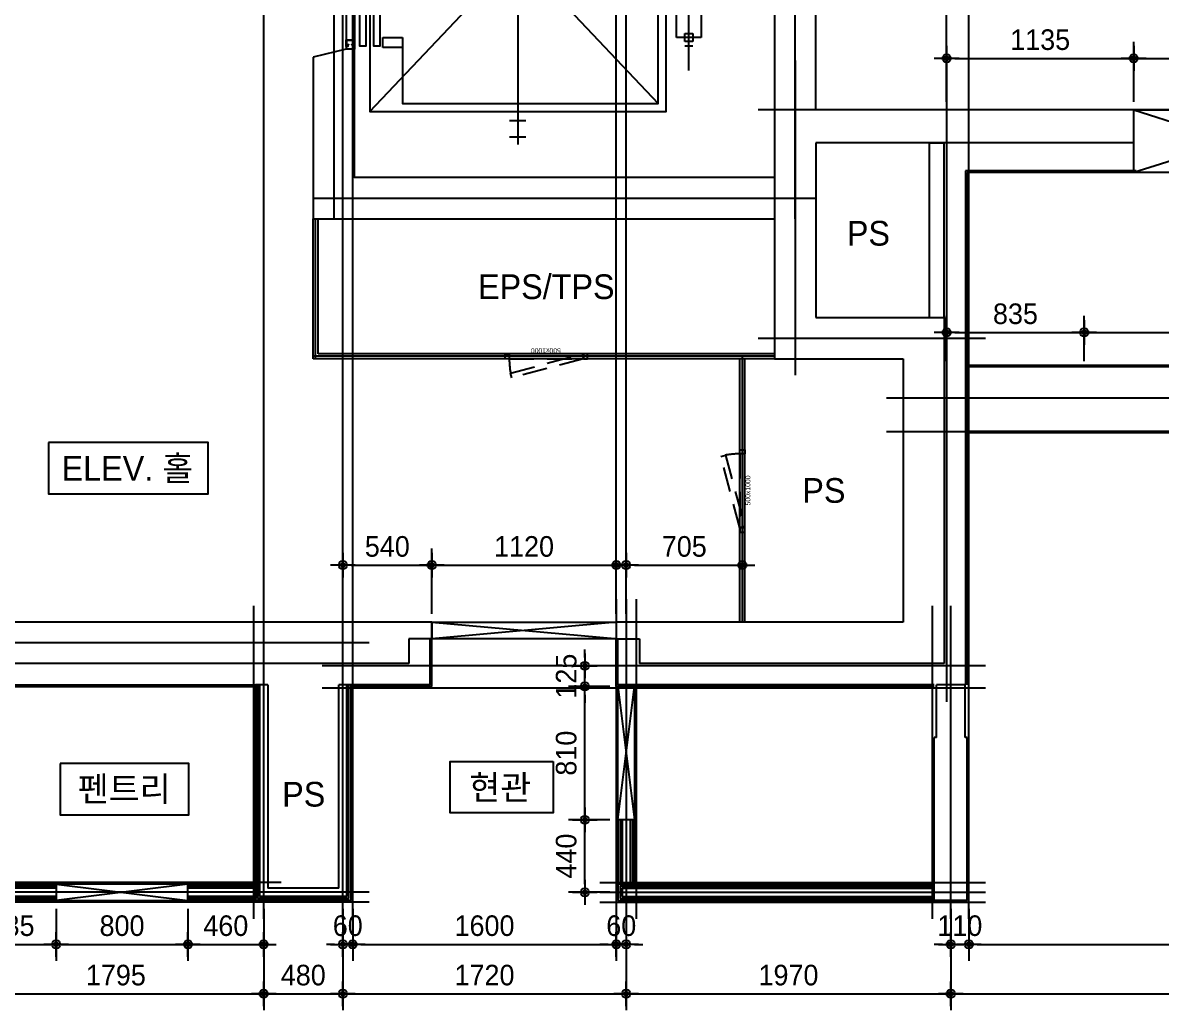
# Model space of a CAD drawing. Header units: millimetres. Extents: x 0 to 92204, y -190080 to 23760.
# Drawn here: x 69622 to 76532, y -117537 to -111541 of the extents above; entities that cross this region are included whole.
import ezdxf
from ezdxf.enums import TextEntityAlignment as Align
from ezdxf.xclip import XClip

# ---------------------------------------------------------------- set-up
doc = ezdxf.new("R2010")
doc.units = ezdxf.units.MM
doc.header["$LTSCALE"] = 100
doc.header["$XCLIPFRAME"] = 0
for name, pattern in [('AUDIT_D_220706163347-0', [0]), ('CEN', [62, 60, -1, 0, -1]), ('HIDDEN', [9.525, 6.35, -3.175]), ('xr-101_102동-2F$0$HID', [2.3, 1.5, -0.8])]:
    doc.linetypes.add(name, pattern=pattern)
doc.layers.get('defpoints').update_dxf_attribs({"color": 139})
for name, color, linetype in [('A-STEEL', 4, 'Continuous'), ('AA-XXXX-DIMS', 7, 'Continuous'), ('AA-XXXX-TEXT#LEV', 3, 'Continuous'), ('CEN_CON', 1, 'CEN'), ('CEN_WALL', 12, 'CEN'), ('CONC', 2, 'Continuous'), ('DIM', 7, 'AUDIT_D_220706163347-0'), ('ELE3_CON', 7, 'Continuous'), ('ELEV-ER', 4, 'Continuous'), ('MC', 135, 'Continuous'), ('ROM', 7, 'AUDIT_D_220706163347-0'), ('WAL', 3, 'Continuous'), ('WAL_DRY', 7, 'Continuous'), ('xr-101_102동-2F$0$AA-DWXM-DOOR(PS점검구)', 4, 'xr-101_102동-2F$0$HID'), ('실명', 3, 'AUDIT_D_220706163347-0'), ('실명박스', 7, 'AUDIT_D_220706163347-0'), ('창호-open', 4, 'Continuous'), ('확장', 8, 'HIDDEN')]:
    doc.layers.add(name, color=color, linetype=linetype)
doc.layers.add('AA-XXXX-MC', color=153, linetype='AUDIT_D_220706163347-0', plot=False)
doc.layers.add('xr-101_102동-2F$0$DEFPOINT', color=231, linetype='Continuous', plot=False)
doc.styles.add('HAUD01', font='Dotum.ttf')
doc.styles.add('xr-101_102동-2F$0$HAUD01', font='Dotum.ttf')
doc.styles.add('돋움', font='Dotum.ttf')
doc.styles.add('맑은고딕', font='malgun.ttf', dxfattribs={"width": 0.9})
doc.dimstyles.new('내부100', dxfattribs={"dimscale": 50, "dimtxt": 2.5, "dimasz": 1, "dimexe": 2, "dimexo": 1, "dimgap": 1, "dimtad": 1, "dimdec": 0, "dimzin": 0, "dimdsep": 46, "dimtxsty": '돋움', "dimblk1": 'DIMDOT', "dimblk2": 'DIMDOT', "dimsah": 1, "dimcen": 0.09, "dimdle": 2, "dimclrd": 7, "dimclre": 7, "dimclrt": 3, "dimadec": 0, "dimazin": 0, "dimtfac": 1, "dimtdec": 0, "dimtix": 1, "dimtmove": 2, "dimatfit": 3, "dimldrblk": 'DIMDOT', "dimfxl": 1, "dimtolj": 1, "dimtzin": 0, "dimarcsym": 0})

# ---------------------------------------------------------------- blocks, each defined once
blk = doc.blocks.new('U-121A(확장)1', base_point=(300293.2, -148733.3))
at = {"layer": 'CEN_CON'}
for p, q in [((319648.2, -138398.3), (319648.2, -140308.3)), ((320568.2, -138398.3), (320568.2, -142291.2)), ((329263.2, -138698.3), (319423.2, -138698.3)), ((319423.2, -140083.3), (320803.2, -140083.3)), ((320593.2, -143608.3), (320593.2, -141708.3)), ((317063.2, -141933.3), (314628.2, -141933.3)), ((320803.2, -142073.3), (316778.2, -142073.3))]:
    blk.add_line(p, q, dxfattribs=at)
at = {"layer": 'CEN_WALL'}
for p, q in [((324403.2, -140448.3), (320203.2, -140448.3)), ((316423.2, -143608.3), (316423.2, -141708.3)), ((316903.2, -143608.3), (316903.2, -141708.3)), ((318623.2, -141668.3), (318623.2, -143608.3)), ((317063.2, -143448.3), (314628.2, -143448.3)), ((318463.2, -143448.3), (320803.2, -143448.3))]:
    blk.add_line(p, q, dxfattribs=at)
at = {"layer": 'CONC'}
for p, q in [((319523.2, -138698.3), (319523.2, -140208.3)), ((321703.2, -138698.3), (319523.2, -138698.3)), ((321703.2, -138898.3), (321703.2, -138698.3)), ((321703.2, -138898.3), (319773.2, -138898.3)), ((319773.2, -138898.3), (319773.2, -139958.3)), ((319773.2, -139958.3), (320553.2, -139958.3)), ((320553.2, -139958.3), (320553.2, -142058.3)), ((319523.2, -140208.3), (320303.2, -140208.3)), ((320303.2, -140208.3), (320303.2, -141808.3)), ((317443.2, -141808.3), (314628.2, -141808.3)), ((317443.2, -141808.3), (317443.2, -141908.3)), ((320303.2, -141808.3), (318563.2, -141808.3)), ((318563.2, -141808.3), (318563.2, -141908.3)), ((317443.2, -141908.3), (317303.2, -141908.3)), ((317303.2, -141908.3), (317303.2, -142058.3)), ((318563.2, -141908.3), (318703.2, -141908.3)), ((318703.2, -141908.3), (318703.2, -142058.3)), ((317303.2, -142058.3), (314740.2, -142058.3)), ((320553.2, -142058.3), (318703.2, -142058.3)), ((320506.2, -142508.3), (320506.2, -142188.3)), ((320680.2, -142188.3), (320506.2, -142188.3)), ((320680.2, -142508.3), (320680.2, -142188.3)), ((320493.2, -143498.3), (320493.2, -142508.3)), ((320506.2, -142508.3), (320493.2, -142508.3)), ((320693.2, -142508.3), (320680.2, -142508.3)), ((320693.2, -143498.3), (320693.2, -142508.3)), ((320693.2, -143498.3), (320493.2, -143498.3))]:
    blk.add_line(p, q, dxfattribs=at)
at = {"layer": 'ELE3_CON'}
blk.add_line((321703.2, -138698.3), (322903.2, -138698.3), dxfattribs=at)
at = {"layer": 'MC'}
for p, q in [((320703.2, -143608.3), (320703.2, -138398.3)), ((324403.2, -140653.3), (320203.2, -140653.3)), ((316363.2, -143608.3), (316363.2, -141708.3)), ((316963.2, -143608.3), (316963.2, -141708.3)), ((318563.2, -141668.3), (318563.2, -143608.3)), ((318683.2, -141668.3), (318683.2, -143608.3)), ((320483.2, -143608.3), (320483.2, -141708.3)), ((320803.2, -142208.3), (316778.2, -142208.3)), ((316529.5, -143388.3), (314628.2, -143388.3)), ((318463.2, -143388.3), (320803.2, -143388.3)), ((317063.2, -143508.3), (314628.2, -143508.3)), ((318463.2, -143508.3), (320803.2, -143508.3))]:
    blk.add_line(p, q, dxfattribs=at)
at = {"layer": 'WAL'}
for p, q in [((320463.2, -139958.3), (320463.2, -138898.3)), ((320553.2, -139958.3), (320553.2, -138898.3))]:
    blk.add_line(p, q, dxfattribs=at)
at = {"layer": 'WAL', "ltscale": 100}
for p, q in [((320463.2, -138898.3), (320553.2, -138898.3)), ((320463.2, -139958.3), (320553.2, -139958.3))]:
    blk.add_line(p, q, dxfattribs=at)
at = {"layer": 'WAL_DRY'}
for p, q in [((320683.2, -139068.3), (320683.2, -142188.3)), ((321718.2, -139068.3), (320683.2, -139068.3)), ((320693.2, -139078.3), (320693.2, -142188.3)), ((321718.2, -139078.3), (320693.2, -139078.3)), ((317433.2, -142188.3), (317433.2, -141908.3)), ((317443.2, -142198.3), (317443.2, -141908.3)), ((318563.2, -142198.3), (318563.2, -141908.3)), ((318573.2, -142188.3), (318573.2, -141908.3)), ((314753.2, -142188.3), (316373.2, -142188.3)), ((314753.2, -142198.3), (316373.2, -142198.3)), ((316373.2, -142188.3), (316373.2, -143498.3)), ((316448.2, -142188.3), (316373.2, -142188.3)), ((316385.7, -142188.3), (316385.7, -143485.8)), ((316398.2, -142188.3), (316398.2, -143473.3)), ((316448.2, -142188.3), (316448.2, -143423.3)), ((316878.2, -143423.3), (316878.2, -142188.3)), ((316953.2, -142188.3), (316878.2, -142188.3)), ((316928.2, -143473.3), (316928.2, -142188.3)), ((316940.7, -143485.8), (316940.7, -142188.3)), ((316953.2, -143498.3), (316953.2, -142188.3)), ((317433.2, -142188.3), (316953.2, -142188.3)), ((317443.2, -142198.3), (316953.2, -142198.3)), ((320493.2, -142198.3), (318563.2, -142198.3)), ((320493.2, -142188.3), (318573.2, -142188.3)), ((318573.2, -143008.3), (318573.2, -143398.3)), ((318585.7, -143008.3), (318585.7, -143398.3)), ((318598.2, -143008.3), (318598.2, -143398.3)), ((318648.2, -143008.3), (318648.2, -143398.3)), ((318660.7, -143008.3), (318660.7, -143398.3)), ((318673.2, -143008.3), (318673.2, -143398.3)), ((315163.2, -143398.3), (314753.2, -143398.3)), ((315163.2, -143410.8), (314753.2, -143410.8)), ((315163.2, -143423.3), (314753.2, -143423.3)), ((316373.2, -143398.3), (315963.2, -143398.3)), ((316373.2, -143410.8), (315963.2, -143410.8)), ((316373.2, -143423.3), (315963.2, -143423.3)), ((316878.2, -143423.3), (316448.2, -143423.3)), ((318573.2, -143398.3), (320493.2, -143398.3)), ((318573.2, -143398.3), (318573.2, -143498.3)), ((318585.7, -143410.8), (320493.2, -143410.8)), ((318585.7, -143410.8), (318585.7, -143485.8)), ((318598.2, -143423.3), (320493.2, -143423.3)), ((318598.2, -143423.3), (318598.2, -143473.3)), ((315163.2, -143473.3), (314753.2, -143473.3)), ((315163.2, -143485.8), (314753.2, -143485.8)), ((315163.2, -143498.3), (314753.2, -143498.3)), ((316373.2, -143473.3), (315963.2, -143473.3)), ((316373.2, -143485.8), (315963.2, -143485.8)), ((316373.2, -143498.3), (315963.2, -143498.3)), ((316953.2, -143498.3), (316373.2, -143498.3)), ((316940.7, -143485.8), (316385.7, -143485.8)), ((316928.2, -143473.3), (316398.2, -143473.3)), ((318573.2, -143498.3), (320493.2, -143498.3)), ((318585.7, -143485.8), (320493.2, -143485.8)), ((318598.2, -143473.3), (320493.2, -143473.3))]:
    blk.add_line(p, q, dxfattribs=at)
at = {"layer": '확장', "ltscale": 0.5, "const_width": 20, "flags": 128}
for points in [[(324303.2, -140703.3), (324303.2, -140253.3), (320693.2, -140253.3)], [(323953.2, -141093.3), (323903.2, -141093.3), (323903.2, -140653.3), (320693.2, -140653.3)]]:
    blk.add_lwpolyline(points, dxfattribs=at)
blk = doc.blocks.new('ELE_17(비진입)')
at = {"layer": 'CONC', "extrusion": (0, 0, -1)}
for p, q in [((-570, -991.6), (-570, -1041.6)), ((570, -991.6), (570, -1041.6))]:
    blk.add_line(p, q, dxfattribs=at)
at = {"layer": 'defpoints'}
blk.add_lwpolyline([(-1350, 1558.4), (1350, 1558.4), (1350, -991.6), (-1350, -991.6)], close=True, dxfattribs=at)
at = {"layer": 'ELEV-ER', "color": 1, "extrusion": (0, 0, -1)}
for p, q in [((0, 1229.9), (0, -1227.1)), ((700, 1038.6), (-700, 1038.5)), ((-1150, 0), (1150, 0))]:
    blk.add_line(p, q, dxfattribs=at)
at = {"layer": 'ELEV-ER', "extrusion": (0, 0, -1)}
for p, q in [((-500, 1113.5), (500, 1113.6)), ((-500, 963.5), (-500, 1113.5)), ((500, 1113.6), (500, 963.6)), ((-550, 1013.5), (-550, 1063.5)), ((-550, 1013.5), (-550, 1063.5)), ((-475, 1063.5), (-525, 1063.5)), ((-525, 1063.5), (-525, 1013.5)), ((-475, 1063.5), (-525, 1063.5)), ((-525, 1063.5), (-525, 1013.5)), ((-475, 1013.5), (-475, 1063.5)), ((-475, 1013.5), (-475, 1063.5)), ((475, 1013.6), (475, 1063.6)), ((475, 1063.6), (525, 1063.6)), ((525, 1063.6), (525, 1013.6)), ((550, 1013.6), (550, 1063.6)), ((-525, 1013.5), (-475, 1013.5)), ((-525, 1013.5), (-475, 1013.5)), ((525, 1013.6), (475, 1013.6)), ((500, 963.6), (-500, 963.5)), ((-950, -898.6), (900, 851.4)), ((950, -898.6), (-900, 851.4)), ((-1105, 50), (-1105, -50)), ((-1005, 50), (-1005, -50)), ((1005, 50), (1005, -50)), ((1105, 50), (1105, -50)), ((-560, -818.7), (-560, -698.7)), ((-500, -698.7), (-500, -818.7)), ((500, -818.6), (500, -698.6)), ((560, -698.6), (560, -818.6)), ((-560.1, -818.6), (-500.1, -818.6)), ((-500, -818.7), (-560, -818.7)), ((560, -818.6), (500, -818.6)), ((-570, -991.6), (-545, -991.6)), ((-515, -991.6), (515, -991.6)), ((545, -991.6), (570, -991.6)), ((-570, -1041.6), (-555, -1041.6)), ((-515, -1041.6), (515, -1041.6)), ((555, -1041.6), (570, -1041.6))]:
    blk.add_line(p, q, dxfattribs=at)
for points in [[(950, 901.4), (950, -898.6), (-950, -898.6), (-950, 901.4)], [(542, -994.6), (518, -994.6), (518, -1038.6), (542, -1038.6), (542, -1026.6), (545, -1026.6), (545, -1041.6), (515, -1041.6), (515, -991.6), (545, -991.6), (545, -1006.6), (542, -1006.6)], [(-542, -994.6), (-518, -994.6), (-518, -1038.6), (-542, -1038.6), (-542, -1026.6), (-545, -1026.6), (-545, -1041.6), (-515, -1041.6), (-515, -991.6), (-545, -991.6), (-545, -1006.6), (-542, -1006.6)]]:
    blk.add_lwpolyline(points, close=True, dxfattribs=at)
blk.add_lwpolyline([(-500, -698.6), (-900, -698.6), (-900, 851.4), (900, 851.4), (900, -698.6), (500, -698.7)], dxfattribs=at)
at = {"layer": 'ELEV-ER'}
for points in [[(-550, -875.7), (550, -875.7), (550, -835.7), (-550, -835.7)], [(-550, -960.7), (550, -960.7), (550, -920.7), (-550, -920.7)], [(-555, -1041.6), (-545, -1041.6), (-545, -1031.6), (-555, -1031.6)], [(555, -1041.6), (545, -1041.6), (545, -1031.6), (555, -1031.6)]]:
    blk.add_lwpolyline(points, close=True, dxfattribs=at)
at = {"layer": 'defpoints', "extrusion": (0, 0, -1), "style": '맑은고딕', "text_generation_flag": 2, "width": 0.6}
blk.add_text('ELEV-18인승', height=150, dxfattribs=at).set_placement((0, 801.3), align=Align.TOP_CENTER)
blk = doc.blocks.new('A$C38A1636F')
at = {"layer": 'xr-101_102동-2F$0$AA-DWXM-DOOR(PS점검구)'}
for p, q in [((225, 0), (-225, 0)), ((-225, -30), (225, -30))]:
    blk.add_line(p, q, dxfattribs=at)
for points in [[(-250, 0), (-225, 0), (-225, -30), (-250, -30)], [(250, 0), (225, 0), (225, -30), (250, -30)], [(-209.7, -146.5), (-217.4, -117.5), (217.2, -1), (225, -30)]]:
    blk.add_lwpolyline(points, close=True, dxfattribs=at)
blk.add_arc((385.2, -21.3), 610.2, 180.81816, 189.07051, dxfattribs=at)
at = {"layer": 'xr-101_102동-2F$0$DEFPOINT', "style": 'xr-101_102동-2F$0$HAUD01'}
blk.add_text('500x1000', height=30, rotation=180, dxfattribs=at).set_placement((-2.5, 18.6), align=Align.MIDDLE_CENTER)
blk = doc.blocks.new('CO-102-28F', base_point=(243441.5, -43595.4))
at = {"layer": 'A-STEEL'}
for p, q in [((251211.5, -41995.4), (251211.5, -41145.4)), ((251241.5, -41965.4), (251241.5, -41145.4)), ((254011.5, -41995.4), (251211.5, -41995.4)), ((254011.5, -41965.4), (251241.5, -41965.4)), ((253801.5, -43595.4), (253801.5, -41995.4)), ((253831.5, -43595.4), (253831.5, -41995.4))]:
    blk.add_line(p, q, dxfattribs=at)
at = {"layer": 'CEN_CON'}
for p, q in [((251336.5, -37945.4), (251336.5, -41145.4)), ((254136.5, -41145.4), (254136.5, -37945.4)), ((251211.5, -41020.4), (254261.5, -41020.4)), ((251226.5, -41995.4), (251226.5, -41145.4)), ((254011.5, -41980.4), (251211.5, -41980.4)), ((253816.5, -43595.4), (253816.5, -41980.4))]:
    blk.add_line(p, q, dxfattribs=at)
at = {"layer": 'CONC', "color": 2}
for p, q in [((254261.5, -40485.4), (254261.5, -37945.4)), ((254011.5, -38195.4), (254011.5, -40895.4)), ((251461.5, -40895.4), (251461.5, -40115.4)), ((251211.5, -40165.4), (251211.5, -41145.4)), ((254011.5, -40895.4), (251461.5, -40895.4)), ((251211.5, -41145.4), (254011.5, -41145.4))]:
    blk.add_line(p, q, dxfattribs=at)
at = {"layer": 'CONC'}
blk.add_line((251411.5, -40115.4), (251211.5, -40165.4), dxfattribs=at)
at = {"rotation": 270}
blk.add_blockref('ELE_17(비진입)', (252453.1, -39545.4), dxfattribs=at)
at = {"layer": 'AA-XXXX-TEXT#LEV'}
blk.add_blockref('A$C38A1636F', (252626.5, -41965.4), dxfattribs=at)
at = {"layer": 'AA-XXXX-TEXT#LEV', "rotation": 270}
blk.add_blockref('A$C38A1636F', (253831.5, -42798), dxfattribs=at)
blk = doc.blocks.new('DIMDOT')
at = {"layer": 'AA-XXXX-DIMS'}
for p, q in [((0, -1.5), (0, 1.5)), ((-1.5, 0), (1.5, 0))]:
    blk.add_line(p, q, dxfattribs=at)
for radius in [0.5, 0.25]:
    blk.add_circle((0, 0), radius, dxfattribs=at)
blk = doc.blocks.new('*D1328')
at = {"layer": 'defpoints', "color": 0, "transparency": 16777216}
for p in [(69289.5, -116870.9), (69824.5, -116870.9), (69824.5, -117136.8)]:
    blk.add_point(p, dxfattribs=at)
at = {"layer": 'DIM', "color": 7, "lineweight": -2, "transparency": 16777216}
for p, q in [((69289.5, -116920.9), (69289.5, -117236.8)), ((69824.5, -116920.9), (69824.5, -117236.8)), ((69339.5, -117136.8), (69774.5, -117136.8))]:
    blk.add_line(p, q, dxfattribs=at)
at = {"layer": 'DIM', "color": 7, "lineweight": -2, "transparency": 16777216, "xscale": 50, "yscale": 50, "zscale": 50, "rotation": 180}
blk.add_blockref('DIMDOT', (69289.5, -117136.8), dxfattribs=at)
at = {"layer": 'DIM', "color": 7, "lineweight": -2, "transparency": 16777216, "xscale": 50, "yscale": 50, "zscale": 50}
blk.add_blockref('DIMDOT', (69824.5, -117136.8), dxfattribs=at)
at = {"layer": 'DIM', "color": 3, "transparency": 16777216, "insert": (69557, -117024.2), "char_height": 125, "attachment_point": 5, "style": '돋움'}
blk.add_mtext('\\A1;535', dxfattribs=at)
blk = doc.blocks.new('*D1329')
at = {"layer": 'defpoints', "color": 0, "transparency": 16777216}
for p in [(69824.5, -116870.9), (70624.5, -116870.9), (70624.5, -117136.8)]:
    blk.add_point(p, dxfattribs=at)
at = {"layer": 'DIM', "color": 7, "lineweight": -2, "transparency": 16777216}
for p, q in [((69824.5, -116920.9), (69824.5, -117236.8)), ((70624.5, -116920.9), (70624.5, -117236.8)), ((69874.5, -117136.8), (70574.5, -117136.8))]:
    blk.add_line(p, q, dxfattribs=at)
at = {"layer": 'DIM', "color": 7, "lineweight": -2, "transparency": 16777216, "xscale": 50, "yscale": 50, "zscale": 50, "rotation": 180}
blk.add_blockref('DIMDOT', (69824.5, -117136.8), dxfattribs=at)
at = {"layer": 'DIM', "color": 7, "lineweight": -2, "transparency": 16777216, "xscale": 50, "yscale": 50, "zscale": 50}
blk.add_blockref('DIMDOT', (70624.5, -117136.8), dxfattribs=at)
at = {"layer": 'DIM', "color": 3, "transparency": 16777216, "insert": (70224.5, -117024.2), "char_height": 125, "attachment_point": 5, "style": '돋움'}
blk.add_mtext('\\A1;800', dxfattribs=at)
blk = doc.blocks.new('*D1330')
at = {"layer": 'defpoints', "color": 0, "transparency": 16777216}
for p in [(70624.5, -116870.9), (71084.5, -116870.9), (71084.5, -117136.8)]:
    blk.add_point(p, dxfattribs=at)
at = {"layer": 'DIM', "color": 7, "lineweight": -2, "transparency": 16777216}
for p, q in [((70624.5, -116920.9), (70624.5, -117236.8)), ((71084.5, -116920.9), (71084.5, -117236.8)), ((70674.5, -117136.8), (71034.5, -117136.8))]:
    blk.add_line(p, q, dxfattribs=at)
at = {"layer": 'DIM', "color": 7, "lineweight": -2, "transparency": 16777216, "xscale": 50, "yscale": 50, "zscale": 50, "rotation": 180}
blk.add_blockref('DIMDOT', (70624.5, -117136.8), dxfattribs=at)
at = {"layer": 'DIM', "color": 7, "lineweight": -2, "transparency": 16777216, "xscale": 50, "yscale": 50, "zscale": 50}
blk.add_blockref('DIMDOT', (71084.5, -117136.8), dxfattribs=at)
at = {"layer": 'DIM', "color": 3, "transparency": 16777216, "insert": (70854.5, -117024.2), "char_height": 125, "attachment_point": 5, "style": '돋움'}
blk.add_mtext('\\A1;460', dxfattribs=at)
blk = doc.blocks.new('*D1331')
at = {"layer": 'defpoints', "color": 0, "transparency": 16777216}
for p in [(71564.5, -116870.9), (71624.5, -116870.9), (71624.5, -117136.8)]:
    blk.add_point(p, dxfattribs=at)
at = {"layer": 'DIM', "color": 7, "lineweight": -2, "transparency": 16777216}
for p, q in [((71564.5, -116920.9), (71564.5, -117236.8)), ((71624.5, -116920.9), (71624.5, -117236.8)), ((71514.5, -117136.8), (71464.5, -117136.8)), ((71564.5, -117136.8), (71624.5, -117136.8)), ((71674.5, -117136.8), (71724.5, -117136.8))]:
    blk.add_line(p, q, dxfattribs=at)
at = {"layer": 'DIM', "color": 7, "lineweight": -2, "transparency": 16777216, "xscale": 50, "yscale": 50, "zscale": 50}
blk.add_blockref('DIMDOT', (71564.5, -117136.8), dxfattribs=at)
at = {"layer": 'DIM', "color": 7, "lineweight": -2, "transparency": 16777216, "xscale": 50, "yscale": 50, "zscale": 50, "rotation": 180}
blk.add_blockref('DIMDOT', (71624.5, -117136.8), dxfattribs=at)
at = {"layer": 'DIM', "color": 3, "transparency": 16777216, "insert": (71594.5, -117024.2), "char_height": 125, "attachment_point": 5, "style": '돋움'}
blk.add_mtext('\\A1;60', dxfattribs=at)
blk = doc.blocks.new('*D1332')
at = {"layer": 'defpoints', "color": 0, "transparency": 16777216}
for p in [(71624.5, -116870.9), (73224.5, -116870.9), (73224.5, -117136.8)]:
    blk.add_point(p, dxfattribs=at)
at = {"layer": 'DIM', "color": 7, "lineweight": -2, "transparency": 16777216}
for p, q in [((71624.5, -116920.9), (71624.5, -117236.8)), ((73224.5, -116920.9), (73224.5, -117236.8)), ((71674.5, -117136.8), (73174.5, -117136.8))]:
    blk.add_line(p, q, dxfattribs=at)
at = {"layer": 'DIM', "color": 7, "lineweight": -2, "transparency": 16777216, "xscale": 50, "yscale": 50, "zscale": 50, "rotation": 180}
blk.add_blockref('DIMDOT', (71624.5, -117136.8), dxfattribs=at)
at = {"layer": 'DIM', "color": 7, "lineweight": -2, "transparency": 16777216, "xscale": 50, "yscale": 50, "zscale": 50}
blk.add_blockref('DIMDOT', (73224.5, -117136.8), dxfattribs=at)
at = {"layer": 'DIM', "color": 3, "transparency": 16777216, "insert": (72424.5, -117024.2), "char_height": 125, "attachment_point": 5, "style": '돋움'}
blk.add_mtext('\\A1;1600', dxfattribs=at)
blk = doc.blocks.new('*D1333')
at = {"layer": 'defpoints', "color": 0, "transparency": 16777216}
for p in [(73224.5, -116870.9), (73284.5, -116870.9), (73284.5, -117136.8)]:
    blk.add_point(p, dxfattribs=at)
at = {"layer": 'DIM', "color": 7, "lineweight": -2, "transparency": 16777216}
for p, q in [((73224.5, -116920.9), (73224.5, -117236.8)), ((73284.5, -116920.9), (73284.5, -117236.8)), ((73174.5, -117136.8), (73124.5, -117136.8)), ((73224.5, -117136.8), (73284.5, -117136.8)), ((73334.5, -117136.8), (73384.5, -117136.8))]:
    blk.add_line(p, q, dxfattribs=at)
at = {"layer": 'DIM', "color": 7, "lineweight": -2, "transparency": 16777216, "xscale": 50, "yscale": 50, "zscale": 50}
blk.add_blockref('DIMDOT', (73224.5, -117136.8), dxfattribs=at)
at = {"layer": 'DIM', "color": 7, "lineweight": -2, "transparency": 16777216, "xscale": 50, "yscale": 50, "zscale": 50, "rotation": 180}
blk.add_blockref('DIMDOT', (73284.5, -117136.8), dxfattribs=at)
at = {"layer": 'DIM', "color": 3, "transparency": 16777216, "insert": (73254.5, -117024.2), "char_height": 125, "attachment_point": 5, "style": '돋움'}
blk.add_mtext('\\A1;60', dxfattribs=at)
blk = doc.blocks.new('*D1334')
at = {"layer": 'defpoints', "color": 0, "transparency": 16777216}
for p in [(75254.5, -116870.9), (75364.5, -116870.9), (75364.5, -117136.8)]:
    blk.add_point(p, dxfattribs=at)
at = {"layer": 'DIM', "color": 7, "lineweight": -2, "transparency": 16777216}
for p, q in [((75254.5, -116920.9), (75254.5, -117236.8)), ((75364.5, -116920.9), (75364.5, -117236.8)), ((75204.5, -117136.8), (75154.5, -117136.8)), ((75254.5, -117136.8), (75364.5, -117136.8)), ((75414.5, -117136.8), (75464.5, -117136.8))]:
    blk.add_line(p, q, dxfattribs=at)
at = {"layer": 'DIM', "color": 7, "lineweight": -2, "transparency": 16777216, "xscale": 50, "yscale": 50, "zscale": 50}
blk.add_blockref('DIMDOT', (75254.5, -117136.8), dxfattribs=at)
at = {"layer": 'DIM', "color": 7, "lineweight": -2, "transparency": 16777216, "xscale": 50, "yscale": 50, "zscale": 50, "rotation": 180}
blk.add_blockref('DIMDOT', (75364.5, -117136.8), dxfattribs=at)
at = {"layer": 'DIM', "color": 3, "transparency": 16777216, "insert": (75309.5, -117024.2), "char_height": 125, "attachment_point": 5, "style": '돋움'}
blk.add_mtext('\\A1;110', dxfattribs=at)
blk = doc.blocks.new('*D1335')
at = {"layer": 'defpoints', "color": 0, "transparency": 16777216}
for p in [(75364.5, -116870.9), (79364.5, -116870.9), (79364.5, -117136.8)]:
    blk.add_point(p, dxfattribs=at)
at = {"layer": 'DIM', "color": 7, "lineweight": -2, "transparency": 16777216}
for p, q in [((75364.5, -116920.9), (75364.5, -117236.8)), ((79364.5, -116920.9), (79364.5, -117236.8)), ((75414.5, -117136.8), (79314.5, -117136.8))]:
    blk.add_line(p, q, dxfattribs=at)
at = {"layer": 'DIM', "color": 7, "lineweight": -2, "transparency": 16777216, "xscale": 50, "yscale": 50, "zscale": 50, "rotation": 180}
blk.add_blockref('DIMDOT', (75364.5, -117136.8), dxfattribs=at)
at = {"layer": 'DIM', "color": 7, "lineweight": -2, "transparency": 16777216, "xscale": 50, "yscale": 50, "zscale": 50}
blk.add_blockref('DIMDOT', (79364.5, -117136.8), dxfattribs=at)
at = {"layer": 'DIM', "color": 3, "transparency": 16777216, "insert": (77364.5, -117024.2), "char_height": 125, "attachment_point": 5, "style": '돋움'}
blk.add_mtext('\\A1;4000', dxfattribs=at)
blk = doc.blocks.new('*D1340')
at = {"layer": 'defpoints', "color": 0, "transparency": 16777216}
for p in [(69289.5, -116870.9), (71084.5, -116870.9), (71084.5, -117436.8)]:
    blk.add_point(p, dxfattribs=at)
at = {"layer": 'DIM', "color": 7, "lineweight": -2, "transparency": 16777216}
for p, q in [((69289.5, -116920.9), (69289.5, -117536.8)), ((71084.5, -116920.9), (71084.5, -117536.8)), ((69339.5, -117436.8), (71034.5, -117436.8))]:
    blk.add_line(p, q, dxfattribs=at)
at = {"layer": 'DIM', "color": 7, "lineweight": -2, "transparency": 16777216, "xscale": 50, "yscale": 50, "zscale": 50, "rotation": 180}
blk.add_blockref('DIMDOT', (69289.5, -117436.8), dxfattribs=at)
at = {"layer": 'DIM', "color": 7, "lineweight": -2, "transparency": 16777216, "xscale": 50, "yscale": 50, "zscale": 50}
blk.add_blockref('DIMDOT', (71084.5, -117436.8), dxfattribs=at)
at = {"layer": 'DIM', "color": 3, "transparency": 16777216, "insert": (70187, -117324.2), "char_height": 125, "attachment_point": 5, "style": '돋움'}
blk.add_mtext('\\A1;1795', dxfattribs=at)
blk = doc.blocks.new('*D1341')
at = {"layer": 'defpoints', "color": 0, "transparency": 16777216}
for p in [(71084.5, -116870.9), (71564.5, -116870.9), (71564.5, -117436.8)]:
    blk.add_point(p, dxfattribs=at)
at = {"layer": 'DIM', "color": 7, "lineweight": -2, "transparency": 16777216}
for p, q in [((71084.5, -116920.9), (71084.5, -117536.8)), ((71564.5, -116920.9), (71564.5, -117536.8)), ((71134.5, -117436.8), (71514.5, -117436.8))]:
    blk.add_line(p, q, dxfattribs=at)
at = {"layer": 'DIM', "color": 7, "lineweight": -2, "transparency": 16777216, "xscale": 50, "yscale": 50, "zscale": 50, "rotation": 180}
blk.add_blockref('DIMDOT', (71084.5, -117436.8), dxfattribs=at)
at = {"layer": 'DIM', "color": 7, "lineweight": -2, "transparency": 16777216, "xscale": 50, "yscale": 50, "zscale": 50}
blk.add_blockref('DIMDOT', (71564.5, -117436.8), dxfattribs=at)
at = {"layer": 'DIM', "color": 3, "transparency": 16777216, "insert": (71324.5, -117324.2), "char_height": 125, "attachment_point": 5, "style": '돋움'}
blk.add_mtext('\\A1;480', dxfattribs=at)
blk = doc.blocks.new('*D1342')
at = {"layer": 'defpoints', "color": 0, "transparency": 16777216}
for p in [(71564.5, -116870.9), (73284.5, -116870.9), (73284.5, -117436.8)]:
    blk.add_point(p, dxfattribs=at)
at = {"layer": 'DIM', "color": 7, "lineweight": -2, "transparency": 16777216}
for p, q in [((71564.5, -116920.9), (71564.5, -117536.8)), ((73284.5, -116920.9), (73284.5, -117536.8)), ((71614.5, -117436.8), (73234.5, -117436.8))]:
    blk.add_line(p, q, dxfattribs=at)
at = {"layer": 'DIM', "color": 7, "lineweight": -2, "transparency": 16777216, "xscale": 50, "yscale": 50, "zscale": 50, "rotation": 180}
blk.add_blockref('DIMDOT', (71564.5, -117436.8), dxfattribs=at)
at = {"layer": 'DIM', "color": 7, "lineweight": -2, "transparency": 16777216, "xscale": 50, "yscale": 50, "zscale": 50}
blk.add_blockref('DIMDOT', (73284.5, -117436.8), dxfattribs=at)
at = {"layer": 'DIM', "color": 3, "transparency": 16777216, "insert": (72424.5, -117324.2), "char_height": 125, "attachment_point": 5, "style": '돋움'}
blk.add_mtext('\\A1;1720', dxfattribs=at)
blk = doc.blocks.new('*D1343')
at = {"layer": 'defpoints', "color": 0, "transparency": 16777216}
for p in [(73284.5, -116870.9), (75254.5, -116870.9), (75254.5, -117436.8)]:
    blk.add_point(p, dxfattribs=at)
at = {"layer": 'DIM', "color": 7, "lineweight": -2, "transparency": 16777216}
for p, q in [((73284.5, -116920.9), (73284.5, -117536.8)), ((75254.5, -116920.9), (75254.5, -117536.8)), ((73334.5, -117436.8), (75204.5, -117436.8))]:
    blk.add_line(p, q, dxfattribs=at)
at = {"layer": 'DIM', "color": 7, "lineweight": -2, "transparency": 16777216, "xscale": 50, "yscale": 50, "zscale": 50, "rotation": 180}
blk.add_blockref('DIMDOT', (73284.5, -117436.8), dxfattribs=at)
at = {"layer": 'DIM', "color": 7, "lineweight": -2, "transparency": 16777216, "xscale": 50, "yscale": 50, "zscale": 50}
blk.add_blockref('DIMDOT', (75254.5, -117436.8), dxfattribs=at)
at = {"layer": 'DIM', "color": 3, "transparency": 16777216, "insert": (74269.5, -117324.2), "char_height": 125, "attachment_point": 5, "style": '돋움'}
blk.add_mtext('\\A1;1970', dxfattribs=at)
blk = doc.blocks.new('*D1344')
at = {"layer": 'defpoints', "color": 0, "transparency": 16777216}
for p in [(75254.5, -116870.9), (79474.5, -116870.9), (79474.5, -117436.8)]:
    blk.add_point(p, dxfattribs=at)
at = {"layer": 'DIM', "color": 7, "lineweight": -2, "transparency": 16777216}
for p, q in [((75254.5, -116920.9), (75254.5, -117536.8)), ((79474.5, -116920.9), (79474.5, -117536.8)), ((75304.5, -117436.8), (79424.5, -117436.8))]:
    blk.add_line(p, q, dxfattribs=at)
at = {"layer": 'DIM', "color": 7, "lineweight": -2, "transparency": 16777216, "xscale": 50, "yscale": 50, "zscale": 50, "rotation": 180}
blk.add_blockref('DIMDOT', (75254.5, -117436.8), dxfattribs=at)
at = {"layer": 'DIM', "color": 7, "lineweight": -2, "transparency": 16777216, "xscale": 50, "yscale": 50, "zscale": 50}
blk.add_blockref('DIMDOT', (79474.5, -117436.8), dxfattribs=at)
at = {"layer": 'DIM', "color": 3, "transparency": 16777216, "insert": (77364.5, -117324.2), "char_height": 125, "attachment_point": 5, "style": '돋움'}
blk.add_mtext('\\A1;4220', dxfattribs=at)
blk = doc.blocks.new('*D1254')
at = {"layer": 'defpoints', "color": 0, "transparency": 16777216}
for p in [(72104.5, -114834.2), (71564.5, -115180.9), (72104.5, -115180.9)]:
    blk.add_point(p, dxfattribs=at)
at = {"layer": 'DIM', "color": 7, "lineweight": -2, "transparency": 16777216}
for p, q in [((71564.5, -115130.9), (71564.5, -114734.2)), ((72104.5, -115130.9), (72104.5, -114734.2)), ((71614.5, -114834.2), (72054.5, -114834.2))]:
    blk.add_line(p, q, dxfattribs=at)
at = {"layer": 'DIM', "color": 7, "lineweight": -2, "transparency": 16777216, "xscale": 50, "yscale": 50, "zscale": 50, "rotation": 180}
blk.add_blockref('DIMDOT', (71564.5, -114834.2), dxfattribs=at)
at = {"layer": 'DIM', "color": 7, "lineweight": -2, "transparency": 16777216, "xscale": 50, "yscale": 50, "zscale": 50}
blk.add_blockref('DIMDOT', (72104.5, -114834.2), dxfattribs=at)
at = {"layer": 'DIM', "color": 3, "transparency": 16777216, "insert": (71834.5, -114721.6), "char_height": 125, "attachment_point": 5, "style": '돋움'}
blk.add_mtext('\\A1;540', dxfattribs=at)
blk = doc.blocks.new('*D1255')
at = {"layer": 'defpoints', "color": 0, "transparency": 16777216}
for p in [(73224.5, -114834.2), (72104.5, -115180.9), (73224.5, -115180.9)]:
    blk.add_point(p, dxfattribs=at)
at = {"layer": 'DIM', "color": 7, "lineweight": -2, "transparency": 16777216}
for p, q in [((72104.5, -115130.9), (72104.5, -114734.2)), ((73224.5, -115130.9), (73224.5, -114734.2)), ((72154.5, -114834.2), (73174.5, -114834.2))]:
    blk.add_line(p, q, dxfattribs=at)
at = {"layer": 'DIM', "color": 7, "lineweight": -2, "transparency": 16777216, "xscale": 50, "yscale": 50, "zscale": 50, "rotation": 180}
blk.add_blockref('DIMDOT', (72104.5, -114834.2), dxfattribs=at)
at = {"layer": 'DIM', "color": 7, "lineweight": -2, "transparency": 16777216, "xscale": 50, "yscale": 50, "zscale": 50}
blk.add_blockref('DIMDOT', (73224.5, -114834.2), dxfattribs=at)
at = {"layer": 'DIM', "color": 3, "transparency": 16777216, "insert": (72664.5, -114721.6), "char_height": 125, "attachment_point": 5, "style": '돋움'}
blk.add_mtext('\\A1;1120', dxfattribs=at)
blk = doc.blocks.new('*D1256')
at = {"layer": 'defpoints', "color": 0, "transparency": 16777216}
for p in [(73989.5, -114834.2), (73284.5, -115180.9), (73989.5, -115180.9)]:
    blk.add_point(p, dxfattribs=at)
at = {"layer": 'DIM', "color": 7, "lineweight": -2, "transparency": 16777216}
for p, q in [((73284.5, -115130.9), (73284.5, -114734.2)), ((73989.5, -115130.9), (73989.5, -114734.2)), ((73334.5, -114834.2), (73939.5, -114834.2))]:
    blk.add_line(p, q, dxfattribs=at)
at = {"layer": 'DIM', "color": 7, "lineweight": -2, "transparency": 16777216, "xscale": 50, "yscale": 50, "zscale": 50, "rotation": 180}
blk.add_blockref('DIMDOT', (73284.5, -114834.2), dxfattribs=at)
at = {"layer": 'DIM', "color": 7, "lineweight": -2, "transparency": 16777216, "xscale": 50, "yscale": 50, "zscale": 50}
blk.add_blockref('DIMDOT', (73989.5, -114834.2), dxfattribs=at)
at = {"layer": 'DIM', "color": 3, "transparency": 16777216, "insert": (73637, -114721.6), "char_height": 125, "attachment_point": 5, "style": '돋움'}
blk.add_mtext('\\A1;705', dxfattribs=at)
blk = doc.blocks.new('*D1257')
at = {"layer": 'defpoints', "color": 0, "transparency": 16777216}
for p in [(76364.5, -111757.4), (75229.5, -112070.9), (76364.5, -112070.9)]:
    blk.add_point(p, dxfattribs=at)
at = {"layer": 'DIM', "color": 7, "lineweight": -2, "transparency": 16777216}
for p, q in [((75229.5, -112020.9), (75229.5, -111657.4)), ((76364.5, -112020.9), (76364.5, -111657.4)), ((75279.5, -111757.4), (76314.5, -111757.4))]:
    blk.add_line(p, q, dxfattribs=at)
at = {"layer": 'DIM', "color": 7, "lineweight": -2, "transparency": 16777216, "xscale": 50, "yscale": 50, "zscale": 50, "rotation": 180}
blk.add_blockref('DIMDOT', (75229.5, -111757.4), dxfattribs=at)
at = {"layer": 'DIM', "color": 7, "lineweight": -2, "transparency": 16777216, "xscale": 50, "yscale": 50, "zscale": 50}
blk.add_blockref('DIMDOT', (76364.5, -111757.4), dxfattribs=at)
at = {"layer": 'DIM', "color": 3, "transparency": 16777216, "insert": (75797, -111644.8), "char_height": 125, "attachment_point": 5, "style": '돋움'}
blk.add_mtext('\\A1;1135', dxfattribs=at)
blk = doc.blocks.new('*D1258')
at = {"layer": 'defpoints', "color": 0, "transparency": 16777216}
for p in [(77564.5, -111757.4), (76364.5, -112070.9), (77564.5, -112070.9)]:
    blk.add_point(p, dxfattribs=at)
at = {"layer": 'DIM', "color": 7, "lineweight": -2, "transparency": 16777216}
for p, q in [((76364.5, -112020.9), (76364.5, -111657.4)), ((77564.5, -112020.9), (77564.5, -111657.4)), ((76414.5, -111757.4), (77514.5, -111757.4))]:
    blk.add_line(p, q, dxfattribs=at)
at = {"layer": 'DIM', "color": 7, "lineweight": -2, "transparency": 16777216, "xscale": 50, "yscale": 50, "zscale": 50, "rotation": 180}
blk.add_blockref('DIMDOT', (76364.5, -111757.4), dxfattribs=at)
at = {"layer": 'DIM', "color": 7, "lineweight": -2, "transparency": 16777216, "xscale": 50, "yscale": 50, "zscale": 50}
blk.add_blockref('DIMDOT', (77564.5, -111757.4), dxfattribs=at)
at = {"layer": 'DIM', "color": 3, "transparency": 16777216, "insert": (76964.5, -111644.8), "char_height": 125, "attachment_point": 5, "style": '돋움'}
blk.add_mtext('\\A1;1200', dxfattribs=at)
blk = doc.blocks.new('*D1266')
at = {"layer": 'defpoints', "color": 0, "transparency": 16777216}
for p in [(76064.5, -113421.5), (75229.5, -113645.9), (76064.5, -113645.9)]:
    blk.add_point(p, dxfattribs=at)
at = {"layer": 'DIM', "color": 7, "lineweight": -2, "transparency": 16777216}
for p, q in [((75229.5, -113595.9), (75229.5, -113321.5)), ((76064.5, -113595.9), (76064.5, -113321.5)), ((75279.5, -113421.5), (76014.5, -113421.5))]:
    blk.add_line(p, q, dxfattribs=at)
at = {"layer": 'DIM', "color": 7, "lineweight": -2, "transparency": 16777216, "xscale": 50, "yscale": 50, "zscale": 50, "rotation": 180}
blk.add_blockref('DIMDOT', (75229.5, -113421.5), dxfattribs=at)
at = {"layer": 'DIM', "color": 7, "lineweight": -2, "transparency": 16777216, "xscale": 50, "yscale": 50, "zscale": 50}
blk.add_blockref('DIMDOT', (76064.5, -113421.5), dxfattribs=at)
at = {"layer": 'DIM', "color": 3, "transparency": 16777216, "insert": (75647, -113309), "char_height": 125, "attachment_point": 5, "style": '돋움'}
blk.add_mtext('\\A1;835', dxfattribs=at)
blk = doc.blocks.new('*D1267')
at = {"layer": 'defpoints', "color": 0, "transparency": 16777216}
for p in [(77564.5, -113421.5), (76064.5, -113645.9), (77564.5, -113645.9)]:
    blk.add_point(p, dxfattribs=at)
at = {"layer": 'DIM', "color": 7, "lineweight": -2, "transparency": 16777216}
for p, q in [((76064.5, -113595.9), (76064.5, -113321.5)), ((77564.5, -113595.9), (77564.5, -113321.5)), ((76114.5, -113421.5), (77514.5, -113421.5))]:
    blk.add_line(p, q, dxfattribs=at)
at = {"layer": 'DIM', "color": 7, "lineweight": -2, "transparency": 16777216, "xscale": 50, "yscale": 50, "zscale": 50, "rotation": 180}
blk.add_blockref('DIMDOT', (76064.5, -113421.5), dxfattribs=at)
at = {"layer": 'DIM', "color": 7, "lineweight": -2, "transparency": 16777216, "xscale": 50, "yscale": 50, "zscale": 50}
blk.add_blockref('DIMDOT', (77564.5, -113421.5), dxfattribs=at)
at = {"layer": 'DIM', "color": 3, "transparency": 16777216, "insert": (76814.5, -113309), "char_height": 125, "attachment_point": 5, "style": '돋움'}
blk.add_mtext('\\A1;1500', dxfattribs=at)
blk = doc.blocks.new('*D1274')
at = {"layer": 'defpoints', "color": 0, "transparency": 16777216}
for p in [(73033.4, -116380.9), (73234.5, -116380.9), (73234.5, -116820.9)]:
    blk.add_point(p, dxfattribs=at)
at = {"layer": 'DIM', "color": 7, "lineweight": -2, "transparency": 16777216}
for p, q in [((73184.5, -116380.9), (72933.4, -116380.9)), ((73033.4, -116770.9), (73033.4, -116430.9)), ((73184.5, -116820.9), (72933.4, -116820.9))]:
    blk.add_line(p, q, dxfattribs=at)
at = {"layer": 'DIM', "color": 7, "lineweight": -2, "transparency": 16777216, "xscale": 50, "yscale": 50, "zscale": 50}
for p, rotation in [((73033.4, -116380.9), 90), ((73033.4, -116820.9), 270)]:
    blk.add_blockref('DIMDOT', p, dxfattribs=dict(at, rotation=rotation))
at = {"layer": 'DIM', "color": 3, "transparency": 16777216, "insert": (72920.8, -116600.9), "char_height": 125, "attachment_point": 5, "rotation": 90, "style": '돋움'}
blk.add_mtext('\\A1;440', dxfattribs=at)
blk = doc.blocks.new('*D1275')
at = {"layer": 'defpoints', "color": 0, "transparency": 16777216}
for p in [(73033.4, -115570.9), (73234.5, -115570.9), (73234.5, -116380.9)]:
    blk.add_point(p, dxfattribs=at)
at = {"layer": 'DIM', "color": 7, "lineweight": -2, "transparency": 16777216}
for p, q in [((73184.5, -115570.9), (72933.4, -115570.9)), ((73033.4, -116330.9), (73033.4, -115620.9)), ((73184.5, -116380.9), (72933.4, -116380.9))]:
    blk.add_line(p, q, dxfattribs=at)
at = {"layer": 'DIM', "color": 7, "lineweight": -2, "transparency": 16777216, "xscale": 50, "yscale": 50, "zscale": 50}
for p, rotation in [((73033.4, -115570.9), 90), ((73033.4, -116380.9), 270)]:
    blk.add_blockref('DIMDOT', p, dxfattribs=dict(at, rotation=rotation))
at = {"layer": 'DIM', "color": 3, "transparency": 16777216, "insert": (72920.8, -115975.9), "char_height": 125, "attachment_point": 5, "rotation": 90, "style": '돋움'}
blk.add_mtext('\\A1;810', dxfattribs=at)
blk = doc.blocks.new('*D1276')
at = {"layer": 'defpoints', "color": 0, "transparency": 16777216}
for p in [(73033.4, -115445.9), (73284.5, -115445.9), (73234.5, -115570.9)]:
    blk.add_point(p, dxfattribs=at)
at = {"layer": 'DIM', "color": 7, "lineweight": -2, "transparency": 16777216}
for p, q in [((73033.4, -115395.9), (73033.4, -115345.9)), ((73234.5, -115445.9), (72933.4, -115445.9)), ((73033.4, -115570.9), (73033.4, -115445.9)), ((73184.5, -115570.9), (72933.4, -115570.9)), ((73033.4, -115620.9), (73033.4, -115670.9))]:
    blk.add_line(p, q, dxfattribs=at)
at = {"layer": 'DIM', "color": 7, "lineweight": -2, "transparency": 16777216, "xscale": 50, "yscale": 50, "zscale": 50}
for p, rotation in [((73033.4, -115445.9), 270), ((73033.4, -115570.9), 90)]:
    blk.add_blockref('DIMDOT', p, dxfattribs=dict(at, rotation=rotation))
at = {"layer": 'DIM', "color": 3, "transparency": 16777216, "insert": (72920.8, -115508.4), "char_height": 125, "attachment_point": 5, "rotation": 90, "style": '돋움'}
blk.add_mtext('\\A1;125', dxfattribs=at)

msp = doc.modelspace()

# ---------------------------------------------------------------- linework, layer by layer
at = {"layer": 'AA-XXXX-MC'}
for p, q in [((71624.5, -115080.9), (71624.5, -109030.9)), ((73224.5, -115080.9), (73224.5, -109030.9)), ((75364.5, -111770.9), (75364.5, -109030.9))]:
    msp.add_line(p, q, dxfattribs=at)
at = {"layer": 'CEN_CON'}
for p, q in [((71084.5, -115080.9), (71084.5, -109030.9)), ((71564.5, -115080.9), (71564.5, -109030.9)), ((73284.5, -115080.9), (73284.5, -109030.9)), ((75229.5, -111770.9), (75229.5, -109030.9))]:
    msp.add_line(p, q, dxfattribs=at)
at = {"layer": '실명박스'}
for points in [[(69778.3, -114088.8), (69778.3, -114401.3), (70747.3, -114401.3), (70747.3, -114088.8)], [(69848.3, -116037.8), (69848.3, -116350.3), (70629.9, -116350.3), (70629.9, -116037.8)], [(72841.6, -116025.6), (72841.6, -116338.1), (72216.6, -116338.1), (72216.6, -116025.6)]]:
    msp.add_lwpolyline(points, close=True, dxfattribs=at)
at = {"layer": '창호-open'}
for p, q in [((77564.5, -112070.9), (76364.5, -112450.9)), ((76364.5, -112070.9), (77564.5, -112450.9)), ((73224.5, -115180.9), (72104.5, -115280.9)), ((72104.5, -115180.9), (73237, -115280.9)), ((73234.5, -116380.9), (73334.5, -115570.9)), ((73234.5, -115570.9), (73334.5, -116380.9)), ((70624.5, -116770.9), (69824.5, -116870.9)), ((69824.5, -116770.9), (70624.5, -116870.9))]:
    msp.add_line(p, q, dxfattribs=at)
for points in [[(76364.5, -112070.9), (77564.5, -112070.9), (77564.5, -112450.9), (76364.5, -112450.9)], [(72104.5, -115180.9), (73224.5, -115180.9), (73224.5, -115280.9), (72104.5, -115280.9)], [(73334.5, -116380.9), (73234.5, -116380.9), (73234.5, -115570.9), (73334.5, -115570.9)], [(69824.5, -116870.9), (70624.5, -116870.9), (70624.5, -116770.9), (69824.5, -116770.9)]]:
    msp.add_lwpolyline(points, close=True, dxfattribs=at)

# ---------------------------------------------------------------- block references
ref = msp.add_blockref('CO-102-28F', (63614.5, -115180.9))
XClip(ref).set_block_clipping_path([(234481.4609298514, -50820.4314148595), (264347.023277633, -37445.4314148595)])
ref = msp.add_blockref('U-121A(확장)1', (54954.5, -122105.9))
XClip(ref).set_block_clipping_path([(299993.2395842669, -149033.311332551), (329858.8019320485, -135658.3113325509)])

# ---------------------------------------------------------------- texts
at = {"layer": 'ROM', "color": 3, "style": 'HAUD01'}
for s, p in [('PS', (74754.6, -112819.3)), ('EPS/TPS', (72799.5, -113140.9)), ('PS', (74484.5, -114380.9)), ('PS', (71327.3, -116225.2))]:
    msp.add_text(s, height=150, dxfattribs=at).set_placement(p, align=Align.MIDDLE)
at = {"layer": '실명', "style": 'HAUD01'}
for s, p in [('ELEV. 홀', (70257.3, -114242.8)), ('펜트리', (70237.7, -116191.8)), ('현관', (72519.9, -116179.9))]:
    msp.add_text(s, height=150, dxfattribs=at).set_placement(p, align=Align.MIDDLE)

# ---------------------------------------------------------------- dimensions: what is measured, and where the dimension line sits
at = {"layer": 'DIM'}
for base, p1, p2, picture, middle in [((76364.5, -111757.4), (75229.5, -112070.9), (76364.5, -112070.9), '*D1257', (75797, -111644.8)), ((77564.5, -111757.4), (76364.5, -112070.9), (77564.5, -112070.9), '*D1258', (76964.5, -111644.8)), ((76064.5, -113421.5), (75229.5, -113645.9), (76064.5, -113645.9), '*D1266', (75647, -113309)), ((77564.5, -113421.5), (76064.5, -113645.9), (77564.5, -113645.9), '*D1267', (76814.5, -113309)), ((72104.5, -114834.2), (71564.5, -115180.9), (72104.5, -115180.9), '*D1254', (71834.5, -114721.6)), ((73224.5, -114834.2), (72104.5, -115180.9), (73224.5, -115180.9), '*D1255', (72664.5, -114721.6)), ((73989.5, -114834.2), (73284.5, -115180.9), (73989.5, -115180.9), '*D1256', (73637, -114721.6))]:
    dim = msp.add_linear_dim(base=base, p1=p1, p2=p2, dimstyle='내부100', override={"dimscale": 50}, dxfattribs=at)
    dim.commit()
    dim.dimension.update_dxf_attribs({"geometry": picture, "text_midpoint": middle})
for base, p1, p2, angle, picture, middle in [((73033.4, -115445.9), (73234.5, -115570.9), (73284.5, -115445.9), 90, '*D1276', (72920.8, -115508.4)), ((73033.4, -115570.9), (73234.5, -116380.9), (73234.5, -115570.9), 90, '*D1275', (72920.8, -115975.9)), ((73033.4, -116380.9), (73234.5, -116820.9), (73234.5, -116380.9), 90, '*D1274', (72920.8, -116600.9)), ((69824.5, -117136.8), (69289.5, -116870.9), (69824.5, -116870.9), 180, '*D1328', (69557, -117024.2)), ((71084.5, -117436.8), (69289.5, -116870.9), (71084.5, -116870.9), 180, '*D1340', (70187, -117324.2)), ((70624.5, -117136.8), (69824.5, -116870.9), (70624.5, -116870.9), 180, '*D1329', (70224.5, -117024.2)), ((71084.5, -117136.8), (70624.5, -116870.9), (71084.5, -116870.9), 180, '*D1330', (70854.5, -117024.2)), ((71564.5, -117436.8), (71084.5, -116870.9), (71564.5, -116870.9), 180, '*D1341', (71324.5, -117324.2)), ((71624.5, -117136.8), (71564.5, -116870.9), (71624.5, -116870.9), 180, '*D1331', (71594.5, -117024.2)), ((73284.5, -117436.8), (71564.5, -116870.9), (73284.5, -116870.9), 180, '*D1342', (72424.5, -117324.2)), ((73224.5, -117136.8), (71624.5, -116870.9), (73224.5, -116870.9), 180, '*D1332', (72424.5, -117024.2)), ((73284.5, -117136.8), (73224.5, -116870.9), (73284.5, -116870.9), 180, '*D1333', (73254.5, -117024.2)), ((75254.5, -117436.8), (73284.5, -116870.9), (75254.5, -116870.9), 180, '*D1343', (74269.5, -117324.2)), ((75364.5, -117136.8), (75254.5, -116870.9), (75364.5, -116870.9), 180, '*D1334', (75309.5, -117024.2)), ((79474.5, -117436.8), (75254.5, -116870.9), (79474.5, -116870.9), 180, '*D1344', (77364.5, -117324.2)), ((79364.5, -117136.8), (75364.5, -116870.9), (79364.5, -116870.9), 180, '*D1335', (77364.5, -117024.2))]:
    dim = msp.add_linear_dim(base=base, p1=p1, p2=p2, angle=angle, dimstyle='내부100', override={"dimscale": 50}, dxfattribs=at)
    dim.commit()
    dim.dimension.update_dxf_attribs({"geometry": picture, "text_midpoint": middle})

doc.saveas('drawing.dxf')
